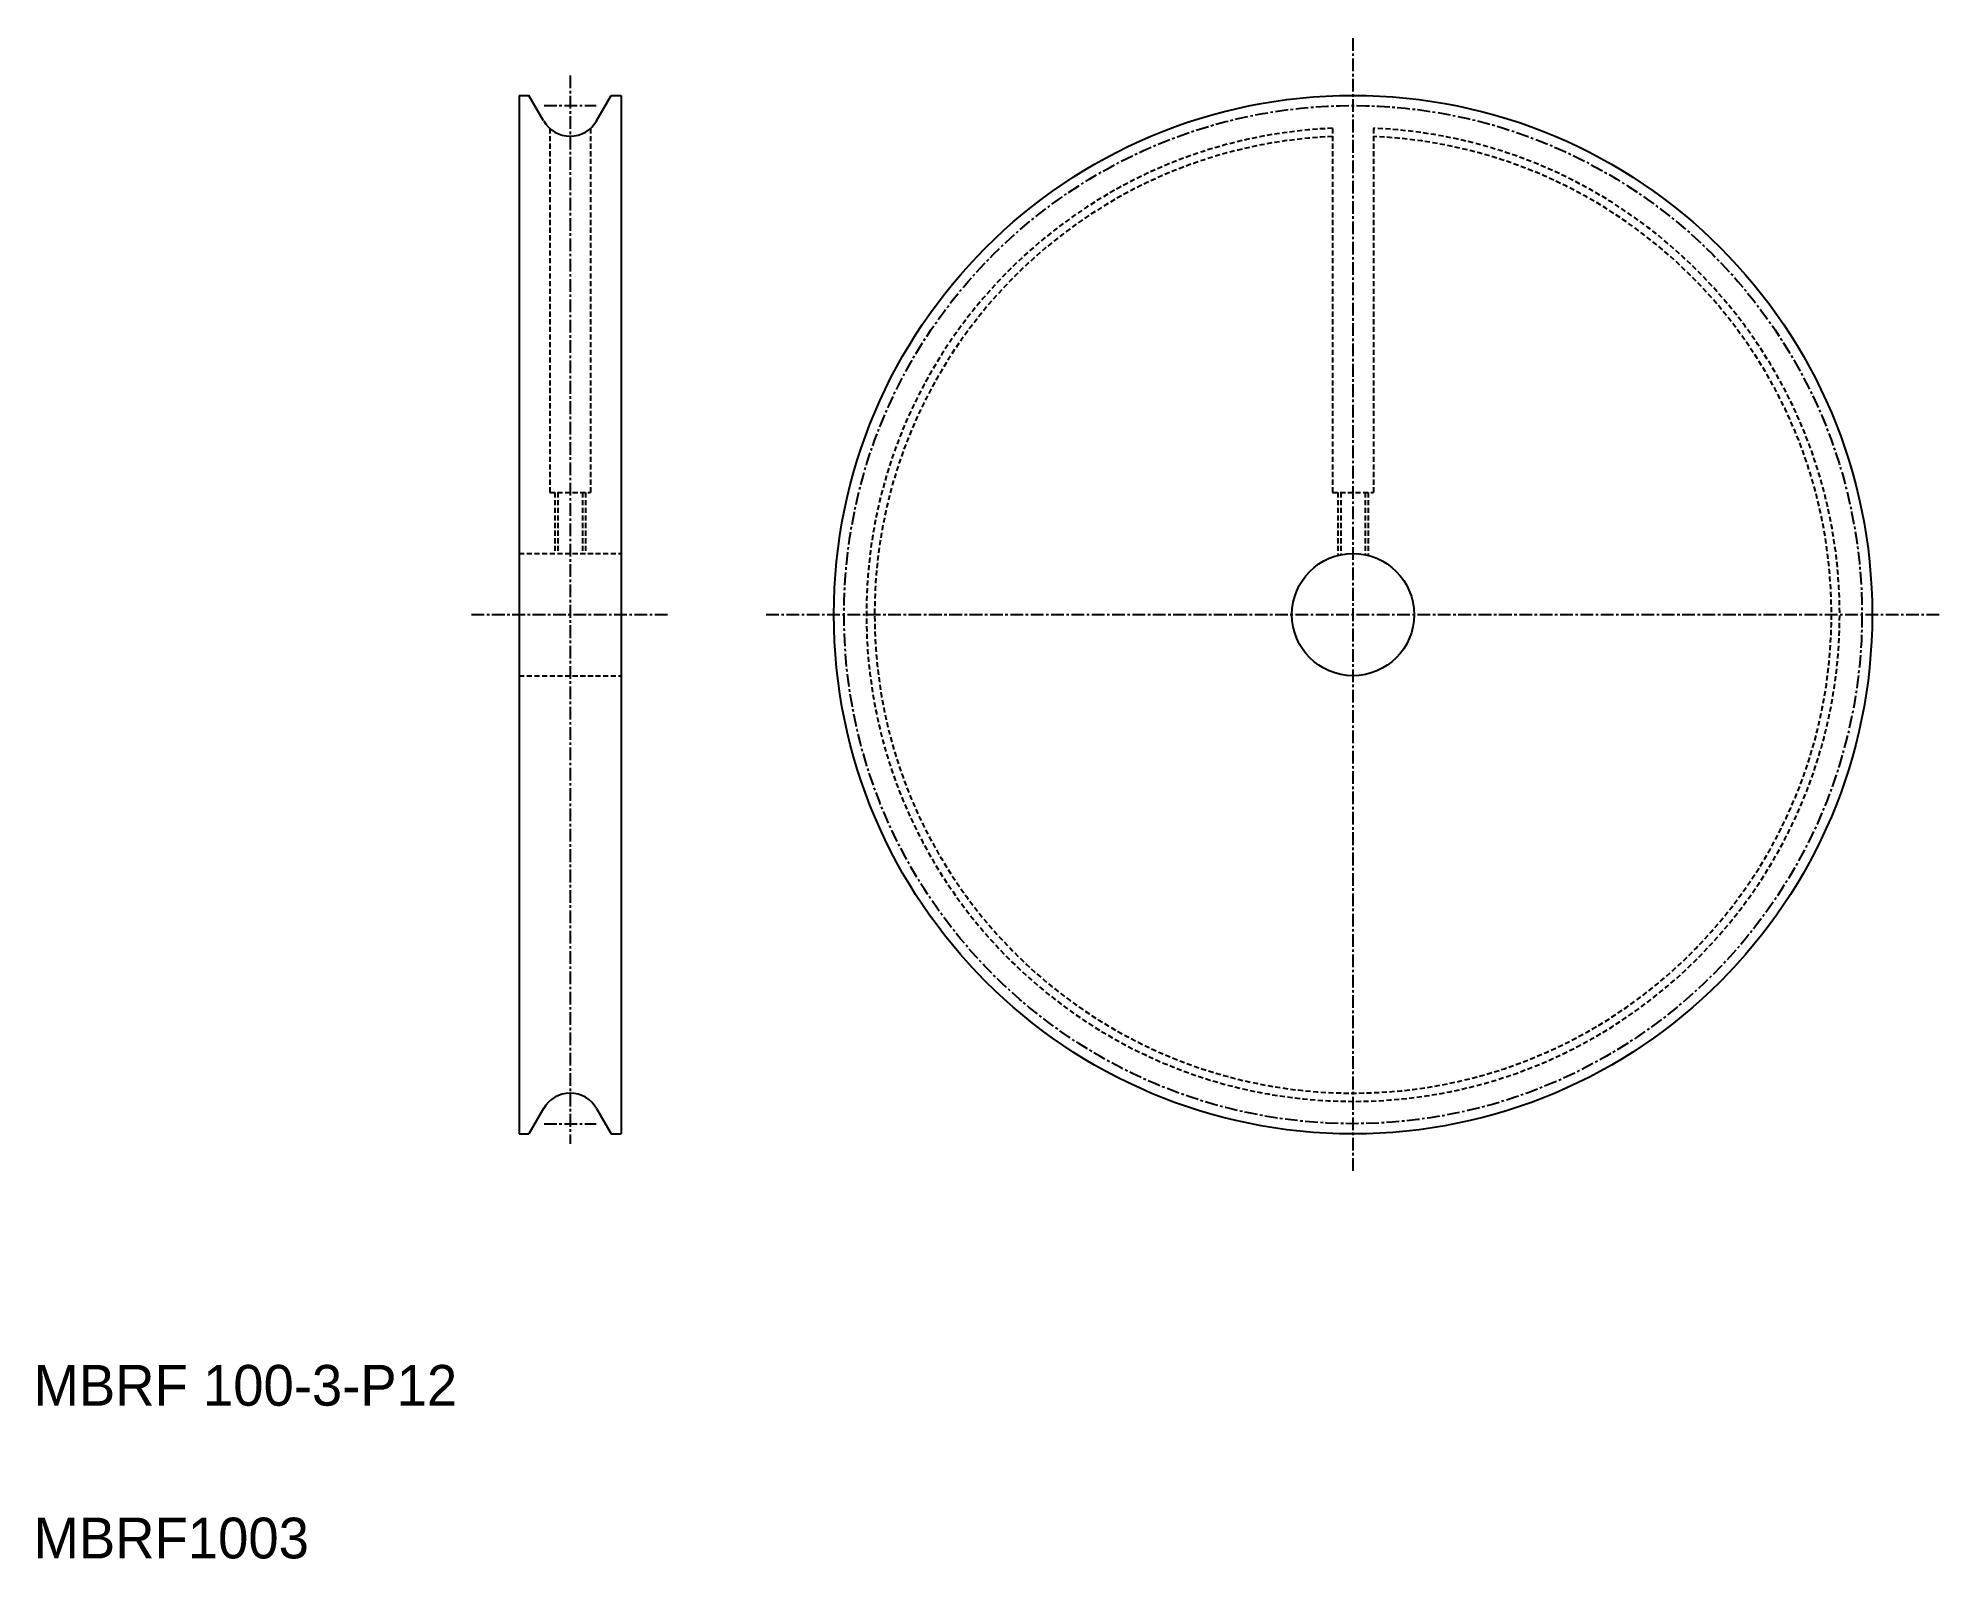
# Model space of a CAD drawing. Extents: x 33 to 220, y 296 to 445.
import ezdxf

# ---------------------------------------------------------------- set-up
doc = ezdxf.new("R2010")
doc.units = 0
doc.linetypes.add('CENTER', pattern=[2, 1.25, -0.25, 0.25, -0.25])
doc.linetypes.add('DASHED', pattern=[0.75, 0.5, -0.25])
doc.layers.get('0').update_dxf_attribs({"linetype": 'CONTINUOUS'})
doc.layers.add('CENTER', color=1, linetype='CENTER')

msp = doc.modelspace()

# ---------------------------------------------------------------- linework, layer by layer
at = {"color": 7, "linetype": 'CONTINUOUS'}
for p, q in [((80.57, 439.43), (80.57, 337.43)), ((80.57, 439.43), (81.53, 439.43)), ((82.97, 436.93), (81.53, 439.43)), ((88.17, 436.93), (89.61, 439.43)), ((89.61, 439.43), (90.57, 439.43)), ((90.57, 439.43), (90.57, 337.43)), ((82.97, 339.93), (81.53, 337.43)), ((88.17, 339.93), (89.61, 337.43)), ((80.57, 337.43), (81.53, 337.43)), ((89.61, 337.43), (90.57, 337.43))]:
    msp.add_line(p, q, dxfattribs=at)
at = {"color": 3, "linetype": 'DASHED'}
for p, q in [((83.57, 436.19), (83.57, 400.43)), ((87.57, 436.19), (87.57, 400.43)), ((160.48, 436.19), (160.48, 400.43)), ((164.48, 436.19), (164.48, 400.43)), ((83.57, 400.43), (87.57, 400.43)), ((84.07, 400.43), (84.07, 394.43)), ((84.37, 400.43), (84.37, 394.43)), ((86.77, 400.43), (86.77, 394.43)), ((87.07, 400.43), (87.07, 394.43)), ((160.48, 400.43), (164.48, 400.43)), ((160.98, 400.43), (160.98, 394.24)), ((161.28, 400.43), (161.28, 394.31)), ((163.68, 400.43), (163.68, 394.31)), ((163.98, 400.43), (163.98, 394.24)), ((80.57, 394.43), (90.57, 394.43)), ((80.57, 382.43), (90.57, 382.43))]:
    msp.add_line(p, q, dxfattribs=at)
at = {"color": 7, "linetype": 'CONTINUOUS'}
for radius in [51, 6]:
    msp.add_circle((162.48, 388.43), radius, dxfattribs=at)
for centre, start, end in [((85.57, 438.43), 210, 330), ((85.57, 338.43), 30, 150)]:
    msp.add_arc(centre, 3, start, end, dxfattribs=at)
at = {"color": 3, "linetype": 'DASHED'}
for radius, start, end in [(47.81, 92.3977, 87.6023), (47, 92.4389, 87.5611)]:
    msp.add_arc((162.48, 388.43), radius, start, end, dxfattribs=at)
at = {"layer": 'CENTER', "color": 1, "linetype": 'CENTER'}
for p, q in [((162.48, 333.8), (162.48, 445.06)), ((85.57, 441.38), (85.57, 336.44)), ((83.01, 438.43), (88.13, 438.43)), ((75.89, 388.43), (95.25, 388.43)), ((104.82, 388.43), (220.14, 388.43)), ((83.01, 338.43), (88.13, 338.43))]:
    msp.add_line(p, q, dxfattribs=at)
msp.add_circle((162.48, 388.43), 50, dxfattribs=at)

# ---------------------------------------------------------------- texts
at = {"color": 7, "linetype": 'CONTINUOUS'}
for s, p in [('MBRF 100-3-P12', (32.86, 310.73)), ('MBRF1003', (32.86, 295.73))]:
    msp.add_text(s, height=4, dxfattribs=at).set_placement(p)

doc.saveas('drawing.dxf')
